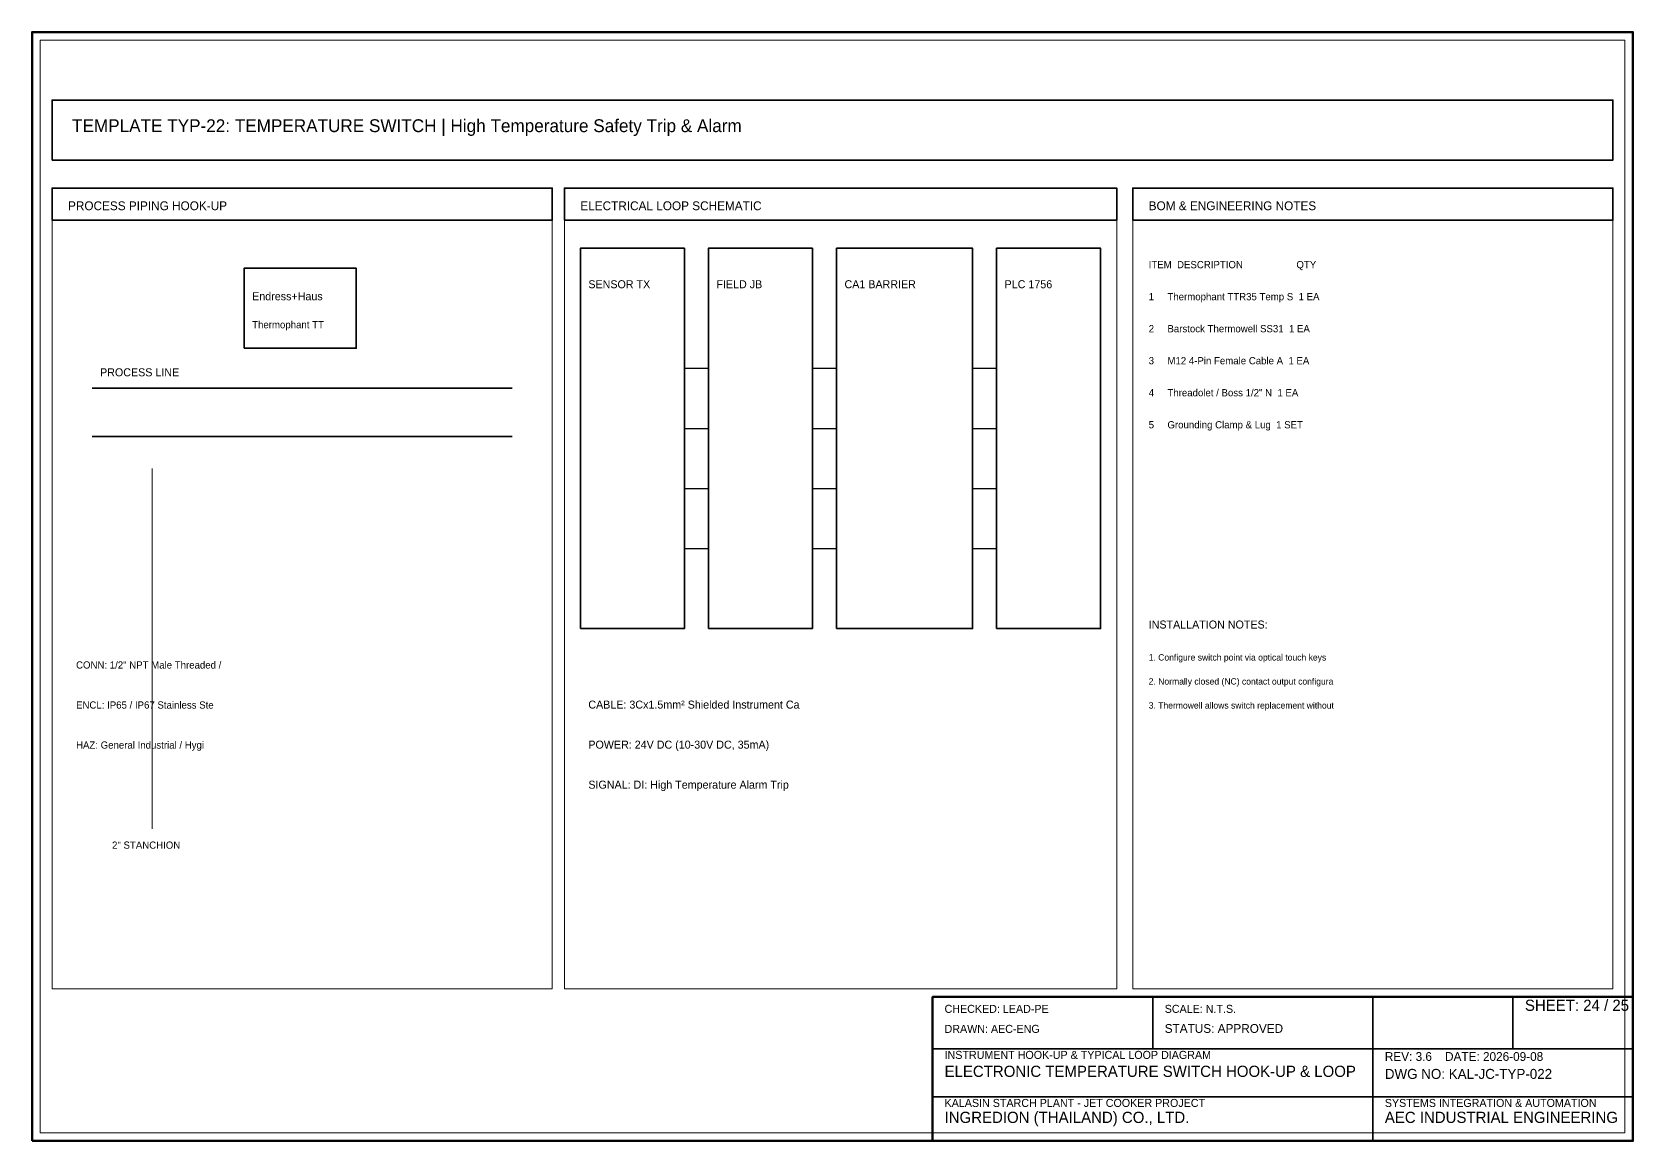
# Model space of a CAD drawing. Header units: millimetres. Extents: x 0 to 2200, y -1280 to 277.
# Drawn here: x 1350 to 1750, y -1280 to -1003 of the extents above; entities that cross this region are included whole.
import ezdxf

# ---------------------------------------------------------------- set-up
doc = ezdxf.new("R2010")
doc.units = ezdxf.units.MM
for name, color, linetype, lineweight in [('0_BORDER', 7, 'Continuous', 70), ('0_TITLE_BLOCK', 4, 'Continuous', 35), ('IE-CABLE', 6, 'Continuous', 25), ('IE-EQUIP', 2, 'Continuous', 35), ('IE-WIRE', 1, 'Continuous', 25), ('NOTATIONS', 8, 'Continuous', 18), ('RELAYS', 30, 'Continuous', 35), ('TER', 3, 'Continuous', 35), ('TEXTS', 7, 'Continuous', 25)]:
    doc.layers.add(name, color=color, linetype=linetype, lineweight=lineweight)

msp = doc.modelspace()

# ---------------------------------------------------------------- linework, layer by layer
at = {"layer": '0_BORDER'}
for points in [[(1350, -1280), (1750, -1280), (1750, -1003), (1350, -1003)], [(1575, -1280), (1750, -1280), (1750, -1244), (1575, -1244)]]:
    msp.add_lwpolyline(points, close=True, dxfattribs=at)
at = {"layer": '0_TITLE_BLOCK'}
for p, q in [((1630, -1257), (1630, -1244)), ((1685, -1257), (1685, -1244)), ((1720, -1257), (1720, -1244)), ((1575, -1257), (1750, -1257)), ((1685, -1280), (1685, -1257)), ((1575, -1269), (1750, -1269))]:
    msp.add_line(p, q, dxfattribs=at)
for points in [[(1355, -1050), (1480, -1050), (1480, -1042), (1355, -1042)], [(1483, -1050), (1621, -1050), (1621, -1042), (1483, -1042)], [(1625, -1050), (1745, -1050), (1745, -1042), (1625, -1042)]]:
    msp.add_lwpolyline(points, close=True, dxfattribs=at)
at = {"layer": 'IE-CABLE'}
for p, q in [((1545, -1087), (1551, -1087)), ((1545, -1102), (1551, -1102)), ((1545, -1117), (1551, -1117)), ((1545, -1132), (1551, -1132))]:
    msp.add_line(p, q, dxfattribs=at)
at = {"layer": 'IE-EQUIP'}
for p, q in [((1365, -1092), (1470, -1092)), ((1365, -1104), (1470, -1104))]:
    msp.add_line(p, q, dxfattribs=at)
for points in [[(1355, -1035), (1745, -1035), (1745, -1020), (1355, -1020)], [(1487, -1152), (1513, -1152), (1513, -1057), (1487, -1057)], [(1591, -1152), (1617, -1152), (1617, -1057), (1591, -1057)], [(1403, -1082), (1431, -1082), (1431, -1062), (1403, -1062)]]:
    msp.add_lwpolyline(points, close=True, dxfattribs=at)
at = {"layer": 'IE-WIRE'}
for p, q in [((1513, -1087), (1519, -1087)), ((1585, -1087), (1591, -1087)), ((1513, -1102), (1519, -1102)), ((1585, -1102), (1591, -1102)), ((1513, -1117), (1519, -1117)), ((1585, -1117), (1591, -1117)), ((1513, -1132), (1519, -1132)), ((1585, -1132), (1591, -1132))]:
    msp.add_line(p, q, dxfattribs=at)
at = {"layer": 'NOTATIONS'}
msp.add_line((1380, -1202), (1380, -1112), dxfattribs=at)
for points in [[(1352, -1278), (1748, -1278), (1748, -1005), (1352, -1005)], [(1355, -1242), (1480, -1242), (1480, -1042), (1355, -1042)], [(1483, -1242), (1621, -1242), (1621, -1042), (1483, -1042)], [(1625, -1242), (1745, -1242), (1745, -1042), (1625, -1042)]]:
    msp.add_lwpolyline(points, close=True, dxfattribs=at)
at = {"layer": 'RELAYS'}
msp.add_lwpolyline([(1551, -1152), (1585, -1152), (1585, -1057), (1551, -1057)], close=True, dxfattribs=at)
at = {"layer": 'TER'}
msp.add_lwpolyline([(1519, -1152), (1545, -1152), (1545, -1057), (1519, -1057)], close=True, dxfattribs=at)

# ---------------------------------------------------------------- texts
at = {"layer": '0_TITLE_BLOCK'}
for s, height, p in [('TEMPLATE TYP-22: TEMPERATURE SWITCH | High Temperature Safety Trip & Alarm', 3.2, (1360, -1028)), ('PROCESS PIPING HOOK-UP', 2.2, (1359, -1047.5)), ('ELECTRICAL LOOP SCHEMATIC', 2.2, (1487, -1047.5)), ('BOM & ENGINEERING NOTES', 2.2, (1629, -1047.5)), ('ITEM  DESCRIPTION                    QTY', 1.8, (1629, -1062)), ('INSTALLATION NOTES:', 2, (1629, -1152)), ('SHEET: 24 / 25', 2.8, (1723, -1247.5)), ('STATUS: APPROVED', 2.2, (1633, -1253)), ('ELECTRONIC TEMPERATURE SWITCH HOOK-UP & LOOP ', 2.8, (1578, -1264)), ('INGREDION (THAILAND) CO., LTD.', 2.8, (1578, -1275.5)), ('AEC INDUSTRIAL ENGINEERING', 2.8, (1688, -1275.5))]:
    msp.add_text(s, height=height, dxfattribs=at).set_placement(p)
at = {"layer": 'IE-CABLE'}
msp.add_text('CABLE: 3Cx1.5mm² Shielded Instrument Ca', height=2, dxfattribs=at).set_placement((1489, -1172))
at = {"layer": 'NOTATIONS'}
for s, height, p in [('Thermophant TT', 1.8, (1405, -1077)), ('1. Configure switch point via optical touch keys', 1.6, (1629, -1160)), ('2. Normally closed (NC) contact output configura', 1.6, (1629, -1166)), ('3. Thermowell allows switch replacement without ', 1.6, (1629, -1172)), ('2" STANCHION', 1.8, (1370, -1207))]:
    msp.add_text(s, height=height, dxfattribs=at).set_placement(p)
at = {"layer": 'TER'}
msp.add_text('FIELD JB', height=2, dxfattribs=at).set_placement((1521, -1067))
at = {"layer": 'TEXTS'}
for s, height, p in [('Endress+Haus', 2, (1405, -1070)), ('SENSOR TX', 2, (1489, -1067)), ('CA1 BARRIER', 2, (1553, -1067)), ('PLC 1756', 2, (1593, -1067)), ('1     Thermophant TTR35 Temp S  1 EA', 1.8, (1629, -1070)), ('2     Barstock Thermowell SS31  1 EA', 1.8, (1629, -1078)), ('PROCESS LINE', 2, (1367, -1089)), ('3     M12 4-Pin Female Cable A  1 EA', 1.8, (1629, -1086)), ('4     Threadolet / Boss 1/2" N  1 EA', 1.8, (1629, -1094)), ('5     Grounding Clamp & Lug  1 SET', 1.8, (1629, -1102)), ('CONN: 1/2" NPT Male Threaded / ', 1.8, (1361, -1162)), ('ENCL: IP65 / IP67 Stainless Ste', 1.8, (1361, -1172)), ('POWER: 24V DC (10-30V DC, 35mA)', 2, (1489, -1182)), ('HAZ: General Industrial / Hygi', 1.8, (1361, -1182)), ('SIGNAL: DI: High Temperature Alarm Trip', 2, (1489, -1192)), ('CHECKED: LEAD-PE', 2, (1578, -1248)), ('SCALE: N.T.S.', 2, (1633, -1248)), ('DRAWN: AEC-ENG', 2, (1578, -1253)), ('INSTRUMENT HOOK-UP & TYPICAL LOOP DIAGRAM', 2, (1578, -1259.5)), ('REV: 3.6    DATE: 2026-09-08', 2.2, (1688, -1260)), ('DWG NO: KAL-JC-TYP-022', 2.5, (1688, -1264.5)), ('KALASIN STARCH PLANT - JET COOKER PROJECT', 2, (1578, -1271.5)), ('SYSTEMS INTEGRATION & AUTOMATION', 2, (1688, -1271.5))]:
    msp.add_text(s, height=height, dxfattribs=at).set_placement(p)

doc.saveas('drawing.dxf')
